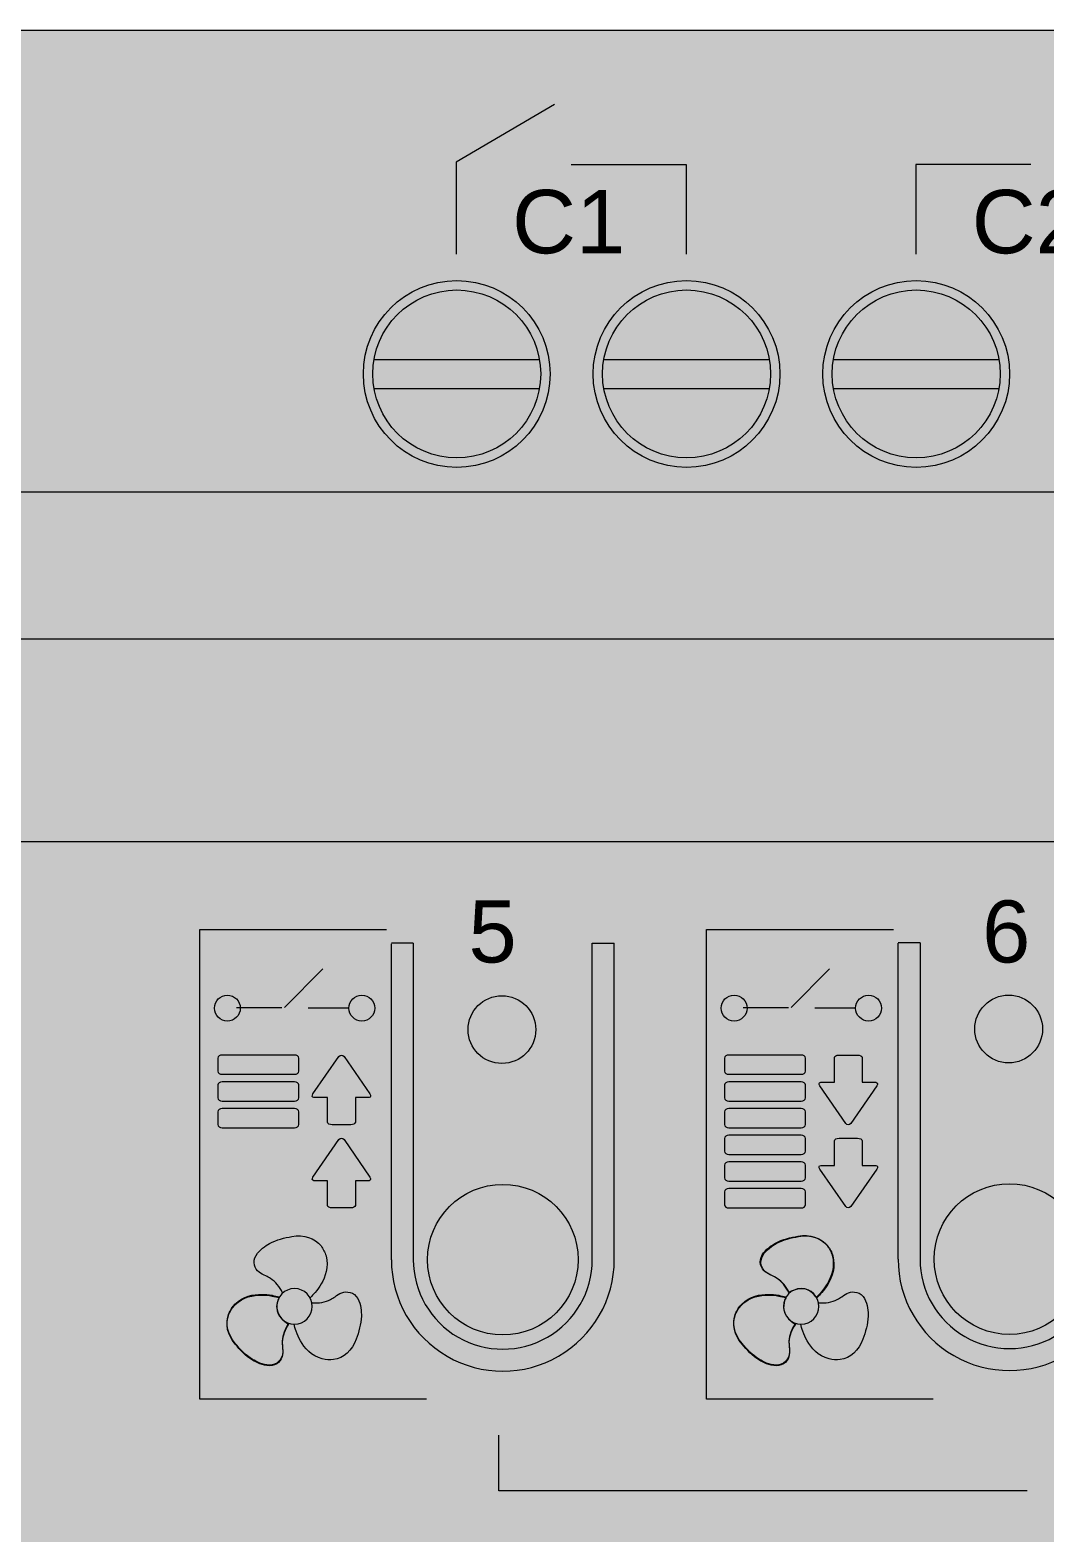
# Model space of a CAD drawing. Header units: millimetres. Extents: x 0 to 212, y 0 to 90.
# Drawn here: x 65.95 to 93.99, y 48.48 to 90 of the extents above; entities that cross this region are included whole.
import ezdxf

# ---------------------------------------------------------------- set-up
doc = ezdxf.new("R2010")
doc.units = ezdxf.units.MM
doc.styles.add('ZENNIO_PRINT', font='arial.ttf')

# ---------------------------------------------------------------- blocks, each defined once
blk = doc.blocks.new('ZENNIO_MAXINBOX_24_COLOURS')
at = {"true_color": 0xd7d9de}
blk.add_hatch(color=254, dxfattribs=at).paths.add_polyline_path([(0, -45), (211.6, -45), (211.6, 45), (0, 45)])
at = {"true_color": 0xcbcdd3}
blk.add_hatch(color=254, dxfattribs=at).paths.add_polyline_path([(9.504, 32.245), (202.283, 32.245), (202.283, 45), (9.504, 45)])
at = {"true_color": 0x5d6365}
h = blk.add_hatch(color=251, dxfattribs=at)
edge = h.paths.add_edge_path()
edge.add_arc((77.742, 35.498), 2.58, 0, 360)
at = {"true_color": 0xb1b8b9}
h = blk.add_hatch(color=253, dxfattribs=at)
edge = h.paths.add_edge_path()
edge.add_arc((77.742, 35.498), 2.32, 0, 360)
at = {"true_color": 0x5d6365}
h = blk.add_hatch(color=251, dxfattribs=at)
edge = h.paths.add_edge_path()
edge.add_arc((84.091, 35.498), 2.58, 0, 360)
at = {"true_color": 0xb1b8b9}
h = blk.add_hatch(color=253, dxfattribs=at)
edge = h.paths.add_edge_path()
edge.add_arc((84.091, 35.498), 2.32, 0, 360)
at = {"true_color": 0x5d6365}
h = blk.add_hatch(color=251, dxfattribs=at)
edge = h.paths.add_edge_path()
edge.add_arc((90.436, 35.498), 2.58, 0, 360)
at = {"true_color": 0xb1b8b9}
h = blk.add_hatch(color=253, dxfattribs=at)
edge = h.paths.add_edge_path()
edge.add_arc((90.436, 35.498), 2.32, 0, 360)
at = {"true_color": 0x494f50}
for points in [[(75.458, 35.095), (80.026, 35.095), (80.026, 35.901), (75.458, 35.901)], [(81.807, 35.095), (86.375, 35.095), (86.375, 35.901), (81.807, 35.901)], [(88.152, 35.095), (92.72, 35.095), (92.72, 35.901), (88.152, 35.901)]]:
    blk.add_hatch(color=251, dxfattribs=at).paths.add_polyline_path(points)
at = {"true_color": 0xb9bcc3}
blk.add_hatch(color=9, dxfattribs=at).paths.add_polyline_path([(9.504, 28.172), (202.283, 28.172), (202.283, 32.245), (9.504, 32.245)])
at = {"true_color": 0xdcdee2}
blk.add_hatch(color=254, dxfattribs=at).paths.add_polyline_path([(0, 22.571), (211.6, 22.571), (211.6, 28.172), (0, 28.172)])
at = {"true_color": 0xe7e8ec}
blk.add_hatch(color=254, dxfattribs=at).paths.add_polyline_path([(0, -22.429), (211.6, -22.429), (211.6, 22.571), (0, 22.571)])
at = {"true_color": 0x223422}
h = blk.add_hatch(color=250, dxfattribs=at)
edge = h.paths.add_edge_path()
edge.add_arc((78.99, 17.383), 0.936, 0, 360)
h = blk.add_hatch(color=250, dxfattribs=at)
edge = h.paths.add_edge_path()
edge.add_arc((92.99, 17.399), 0.936, 0, 360)
at = {"true_color": 0x326927}
h = blk.add_hatch(color=89, dxfattribs=at)
edge = h.paths.add_edge_path()
edge.add_arc((79.17, 17.383), 0.515, 0, 360)
h = blk.add_hatch(color=89, dxfattribs=at)
edge = h.paths.add_edge_path()
edge.add_arc((93.17, 17.399), 0.515, 0, 360)
at = {"true_color": 0xcccfd6}
h = blk.add_hatch(color=254, dxfattribs=at)
edge = h.paths.add_edge_path()
edge.add_arc((79.015, 11.026), 2.081, 0, 360)
at = {"true_color": 0xfafbfd}
h = blk.add_hatch(color=7, dxfattribs=at)
edge = h.paths.add_edge_path()
edge.add_arc((79.015, 11.026), 1.861, 0, 360)
at = {"true_color": 0xcccfd6}
h = blk.add_hatch(color=254, dxfattribs=at)
edge = h.paths.add_edge_path()
edge.add_arc((93.015, 11.042), 2.081, 0, 360)
at = {"true_color": 0xfafbfd}
h = blk.add_hatch(color=7, dxfattribs=at)
edge = h.paths.add_edge_path()
edge.add_arc((93.015, 11.042), 1.861, 0, 360)
at = {"true_color": 0xffffff}
h = blk.add_hatch(color=7, dxfattribs=at)
edge = h.paths.add_edge_path()
edge.add_arc((78.655, 11.376), 1.16, 0, 360)
h = blk.add_hatch(color=7, dxfattribs=at)
edge = h.paths.add_edge_path()
edge.add_arc((92.655, 11.392), 1.16, 0, 360)
blk = doc.blocks.new('ZIO-MB24_ENVOLVENTE')
at = {"color": 250, "lineweight": 18, "true_color": 0x3a3d42}
for p, q in [((0, 45), (211.6, 45)), ((9.504, 32.245), (202.283, 32.245)), ((202.283, 28.172), (9.504, 28.172)), ((211.6, 22.571), (0, 22.571)), ((76.543, 19.768), (75.936, 19.768)), ((75.936, 11.026), (75.936, 19.751)), ((76.543, 19.768), (76.543, 11.026)), ((81.487, 11.026), (81.487, 19.768)), ((81.487, 19.768), (82.094, 19.768)), ((82.094, 11.026), (82.094, 19.768)), ((90.543, 19.784), (89.936, 19.784)), ((89.936, 11.042), (89.936, 19.767)), ((90.543, 19.784), (90.543, 11.042))]:
    blk.add_line(p, q, dxfattribs=at)
for points in [[(75.457, 35.901), (80.027, 35.901)], [(81.806, 35.901), (86.376, 35.901)], [(88.151, 35.901), (92.721, 35.901)], [(75.457, 35.095), (80.027, 35.095)], [(81.806, 35.095), (86.376, 35.095)], [(88.151, 35.095), (92.721, 35.095)]]:
    blk.add_lwpolyline(points, dxfattribs=at)
for centre, radius in [((77.742, 35.498), 2.58), ((77.742, 35.498), 2.32), ((84.091, 35.498), 2.58), ((84.091, 35.498), 2.32), ((90.436, 35.498), 2.58), ((90.436, 35.498), 2.32), ((78.99, 17.383), 0.936), ((92.99, 17.399), 0.936), ((79.015, 11.026), 2.081), ((93.015, 11.042), 2.081)]:
    blk.add_circle(centre, radius, dxfattribs=at)
for centre, radius, start in [((79.015, 11.026), 3.079, 180.0011), ((79.015, 11.026), 2.472, 179.9966), ((93.015, 11.042), 3.079, 180.0011), ((93.015, 11.042), 2.472, 179.9966)]:
    blk.add_arc(centre, radius, start, 0.0011, dxfattribs=at)
blk = doc.blocks.new('ZIO-MB24_SERIGRAFIA')
at = {"lineweight": 15, "true_color": 0x161719}
h = blk.add_hatch(color=250, dxfattribs=at)
h.dxf.hatch_style = 2
h.paths.add_polyline_path([(84.077, 41.637), (83.166, 43.215), (82.254, 41.637)])
h = blk.add_hatch(color=250, dxfattribs=at)
h.dxf.hatch_style = 2
h.paths.add_polyline_path([(92.246, 43.215), (91.335, 41.637), (90.424, 43.215)])
h = blk.add_hatch(color=250, dxfattribs=at)
h.dxf.hatch_style = 1
h.paths.add_polyline_path([(71.762, 17.976, 1), (71.049, 17.976, 1)])
h = blk.add_hatch(color=250, dxfattribs=at)
h.dxf.hatch_style = 1
h.paths.add_polyline_path([(75.476, 17.976, 1), (74.763, 17.976, 1)])
h = blk.add_hatch(color=250, dxfattribs=at)
h.dxf.hatch_style = 1
h.paths.add_polyline_path([(85.762, 17.976, 1), (85.049, 17.976, 1)])
h = blk.add_hatch(color=250, dxfattribs=at)
h.dxf.hatch_style = 1
h.paths.add_polyline_path([(89.476, 17.976, 1), (88.763, 17.976, 1)])
h = blk.add_hatch(color=250, dxfattribs=at)
h.dxf.hatch_style = 2
edge = h.paths.add_edge_path()
edge.add_spline(control_points=[(71.262, 16.68), (71.194, 16.68), (71.138, 16.64), (71.138, 16.592), (71.138, 16.592), (71.138, 16.592), (71.138, 16.592), (71.138, 16.592), (71.138, 16.236), (71.138, 16.236), (71.138, 16.187), (71.194, 16.147), (71.262, 16.147), (71.262, 16.147), (71.262, 16.147), (71.262, 16.147), (71.262, 16.147), (73.256, 16.147), (73.256, 16.147), (73.325, 16.147), (73.381, 16.187), (73.381, 16.236), (73.381, 16.236), (73.381, 16.236), (73.381, 16.236), (73.381, 16.236), (73.381, 16.592), (73.381, 16.592), (73.381, 16.64), (73.325, 16.68), (73.256, 16.68), (73.256, 16.68), (73.256, 16.68), (73.256, 16.68), (73.256, 16.68), (71.262, 16.68), (71.262, 16.68)], knot_values=[0, 0, 0, 0, 1, 1, 1, 2, 2, 2, 3, 3, 3, 4, 4, 4, 5, 5, 5, 6, 6, 6, 7, 7, 7, 8, 8, 8, 9, 9, 9, 10, 10, 10, 11, 11, 11, 12, 12, 12, 12], degree=3, periodic=0)
h = blk.add_hatch(color=250, dxfattribs=at)
h.dxf.hatch_style = 2
edge = h.paths.add_edge_path()
edge.add_spline(control_points=[(75.345, 15.604), (75.345, 15.604), (74.628, 16.638), (74.628, 16.638), (74.589, 16.693), (74.526, 16.693), (74.488, 16.638), (74.488, 16.638), (73.771, 15.604), (73.771, 15.604), (73.735, 15.553), (73.747, 15.51), (73.796, 15.504), (73.796, 15.504), (74.175, 15.504), (74.175, 15.504), (74.175, 15.504), (74.175, 14.821), (74.175, 14.821), (74.175, 14.783), (74.232, 14.751), (74.302, 14.751), (74.302, 14.751), (74.813, 14.751), (74.813, 14.751), (74.883, 14.751), (74.941, 14.783), (74.941, 14.821), (74.941, 14.821), (74.941, 15.504), (74.941, 15.504), (74.941, 15.504), (75.32, 15.504), (75.32, 15.504), (75.368, 15.51), (75.381, 15.553), (75.345, 15.604)], knot_values=[0, 0, 0, 0, 1, 1, 1, 2, 2, 2, 3, 3, 3, 4, 4, 4, 5, 5, 5, 6, 6, 6, 7, 7, 7, 8, 8, 8, 9, 9, 9, 10, 10, 10, 11, 11, 11, 12, 12, 12, 12], degree=3, periodic=0)
h = blk.add_hatch(color=250, dxfattribs=at)
h.dxf.hatch_style = 2
edge = h.paths.add_edge_path()
edge.add_spline(control_points=[(85.262, 16.68), (85.194, 16.68), (85.138, 16.64), (85.138, 16.592), (85.138, 16.592), (85.138, 16.592), (85.138, 16.592), (85.138, 16.592), (85.138, 16.236), (85.138, 16.236), (85.138, 16.187), (85.194, 16.147), (85.262, 16.147), (85.262, 16.147), (85.262, 16.147), (85.262, 16.147), (85.262, 16.147), (87.256, 16.147), (87.256, 16.147), (87.325, 16.147), (87.381, 16.187), (87.381, 16.236), (87.381, 16.236), (87.381, 16.236), (87.381, 16.236), (87.381, 16.236), (87.381, 16.592), (87.381, 16.592), (87.381, 16.64), (87.325, 16.68), (87.256, 16.68), (87.256, 16.68), (87.256, 16.68), (87.256, 16.68), (87.256, 16.68), (85.262, 16.68), (85.262, 16.68)], knot_values=[0, 0, 0, 0, 1, 1, 1, 2, 2, 2, 3, 3, 3, 4, 4, 4, 5, 5, 5, 6, 6, 6, 7, 7, 7, 8, 8, 8, 9, 9, 9, 10, 10, 10, 11, 11, 11, 12, 12, 12, 12], degree=3, periodic=0)
h = blk.add_hatch(color=250, dxfattribs=at)
h.dxf.hatch_style = 2
edge = h.paths.add_edge_path()
edge.add_spline(control_points=[(87.773, 15.827), (87.773, 15.827), (88.49, 14.793), (88.49, 14.793), (88.528, 14.737), (88.591, 14.737), (88.63, 14.793), (88.63, 14.793), (89.347, 15.827), (89.347, 15.827), (89.382, 15.878), (89.37, 15.92), (89.322, 15.926), (89.322, 15.926), (88.943, 15.926), (88.943, 15.926), (88.943, 15.926), (88.943, 16.609), (88.943, 16.609), (88.943, 16.648), (88.885, 16.68), (88.815, 16.68), (88.815, 16.68), (88.304, 16.68), (88.304, 16.68), (88.234, 16.68), (88.177, 16.648), (88.177, 16.609), (88.177, 16.609), (88.177, 15.926), (88.177, 15.926), (88.177, 15.926), (87.797, 15.926), (87.797, 15.926), (87.749, 15.92), (87.737, 15.878), (87.773, 15.827)], knot_values=[0, 0, 0, 0, 1, 1, 1, 2, 2, 2, 3, 3, 3, 4, 4, 4, 5, 5, 5, 6, 6, 6, 7, 7, 7, 8, 8, 8, 9, 9, 9, 10, 10, 10, 11, 11, 11, 12, 12, 12, 12], degree=3, periodic=0)
h = blk.add_hatch(color=250, dxfattribs=at)
h.dxf.hatch_style = 2
edge = h.paths.add_edge_path()
edge.add_spline(control_points=[(71.262, 15.942), (71.194, 15.942), (71.138, 15.902), (71.138, 15.853), (71.138, 15.853), (71.138, 15.853), (71.138, 15.853), (71.138, 15.853), (71.138, 15.498), (71.138, 15.498), (71.138, 15.449), (71.194, 15.409), (71.262, 15.409), (71.262, 15.409), (71.262, 15.409), (71.262, 15.409), (71.262, 15.409), (73.256, 15.409), (73.256, 15.409), (73.325, 15.409), (73.381, 15.449), (73.381, 15.498), (73.381, 15.498), (73.381, 15.498), (73.381, 15.498), (73.381, 15.498), (73.381, 15.853), (73.381, 15.853), (73.381, 15.902), (73.325, 15.942), (73.256, 15.942), (73.256, 15.942), (73.256, 15.942), (73.256, 15.942), (73.256, 15.942), (71.262, 15.942), (71.262, 15.942)], knot_values=[0, 0, 0, 0, 1, 1, 1, 2, 2, 2, 3, 3, 3, 4, 4, 4, 5, 5, 5, 6, 6, 6, 7, 7, 7, 8, 8, 8, 9, 9, 9, 10, 10, 10, 11, 11, 11, 12, 12, 12, 12], degree=3, periodic=0)
h = blk.add_hatch(color=250, dxfattribs=at)
h.dxf.hatch_style = 2
edge = h.paths.add_edge_path()
edge.add_spline(control_points=[(85.262, 15.942), (85.194, 15.942), (85.138, 15.902), (85.138, 15.853), (85.138, 15.853), (85.138, 15.853), (85.138, 15.853), (85.138, 15.853), (85.138, 15.498), (85.138, 15.498), (85.138, 15.449), (85.194, 15.409), (85.262, 15.409), (85.262, 15.409), (85.262, 15.409), (85.262, 15.409), (85.262, 15.409), (87.256, 15.409), (87.256, 15.409), (87.325, 15.409), (87.381, 15.449), (87.381, 15.498), (87.381, 15.498), (87.381, 15.498), (87.381, 15.498), (87.381, 15.498), (87.381, 15.853), (87.381, 15.853), (87.381, 15.902), (87.325, 15.942), (87.256, 15.942), (87.256, 15.942), (87.256, 15.942), (87.256, 15.942), (87.256, 15.942), (85.262, 15.942), (85.262, 15.942)], knot_values=[0, 0, 0, 0, 1, 1, 1, 2, 2, 2, 3, 3, 3, 4, 4, 4, 5, 5, 5, 6, 6, 6, 7, 7, 7, 8, 8, 8, 9, 9, 9, 10, 10, 10, 11, 11, 11, 12, 12, 12, 12], degree=3, periodic=0)
h = blk.add_hatch(color=250, dxfattribs=at)
h.dxf.hatch_style = 2
edge = h.paths.add_edge_path()
edge.add_spline(control_points=[(71.262, 15.203), (71.194, 15.203), (71.138, 15.163), (71.138, 15.115), (71.138, 15.115), (71.138, 15.115), (71.138, 15.115), (71.138, 15.115), (71.138, 14.759), (71.138, 14.759), (71.138, 14.71), (71.194, 14.67), (71.262, 14.67), (71.262, 14.67), (71.262, 14.67), (71.262, 14.67), (71.262, 14.67), (73.256, 14.67), (73.256, 14.67), (73.325, 14.67), (73.381, 14.71), (73.381, 14.759), (73.381, 14.759), (73.381, 14.759), (73.381, 14.759), (73.381, 14.759), (73.381, 15.115), (73.381, 15.115), (73.381, 15.163), (73.325, 15.203), (73.256, 15.203), (73.256, 15.203), (73.256, 15.203), (73.256, 15.203), (73.256, 15.203), (71.262, 15.203), (71.262, 15.203)], knot_values=[0, 0, 0, 0, 1, 1, 1, 2, 2, 2, 3, 3, 3, 4, 4, 4, 5, 5, 5, 6, 6, 6, 7, 7, 7, 8, 8, 8, 9, 9, 9, 10, 10, 10, 11, 11, 11, 12, 12, 12, 12], degree=3, periodic=0)
h = blk.add_hatch(color=250, dxfattribs=at)
h.dxf.hatch_style = 2
edge = h.paths.add_edge_path()
edge.add_spline(control_points=[(85.262, 15.203), (85.194, 15.203), (85.138, 15.163), (85.138, 15.115), (85.138, 15.115), (85.138, 15.115), (85.138, 15.115), (85.138, 15.115), (85.138, 14.759), (85.138, 14.759), (85.138, 14.71), (85.194, 14.67), (85.262, 14.67), (85.262, 14.67), (85.262, 14.67), (85.262, 14.67), (85.262, 14.67), (87.256, 14.67), (87.256, 14.67), (87.325, 14.67), (87.381, 14.71), (87.381, 14.759), (87.381, 14.759), (87.381, 14.759), (87.381, 14.759), (87.381, 14.759), (87.381, 15.115), (87.381, 15.115), (87.381, 15.163), (87.325, 15.203), (87.256, 15.203), (87.256, 15.203), (87.256, 15.203), (87.256, 15.203), (87.256, 15.203), (85.262, 15.203), (85.262, 15.203)], knot_values=[0, 0, 0, 0, 1, 1, 1, 2, 2, 2, 3, 3, 3, 4, 4, 4, 5, 5, 5, 6, 6, 6, 7, 7, 7, 8, 8, 8, 9, 9, 9, 10, 10, 10, 11, 11, 11, 12, 12, 12, 12], degree=3, periodic=0)
h = blk.add_hatch(color=250, dxfattribs=at)
h.dxf.hatch_style = 2
edge = h.paths.add_edge_path()
edge.add_spline(control_points=[(75.345, 13.308), (75.345, 13.308), (74.628, 14.342), (74.628, 14.342), (74.589, 14.398), (74.526, 14.398), (74.488, 14.342), (74.488, 14.342), (73.771, 13.308), (73.771, 13.308), (73.735, 13.257), (73.747, 13.214), (73.796, 13.208), (73.796, 13.208), (74.175, 13.208), (74.175, 13.208), (74.175, 13.208), (74.175, 12.525), (74.175, 12.525), (74.175, 12.486), (74.232, 12.455), (74.302, 12.455), (74.302, 12.455), (74.813, 12.455), (74.813, 12.455), (74.883, 12.455), (74.941, 12.486), (74.941, 12.525), (74.941, 12.525), (74.941, 13.208), (74.941, 13.208), (74.941, 13.208), (75.32, 13.208), (75.32, 13.208), (75.368, 13.214), (75.381, 13.257), (75.345, 13.308)], knot_values=[0, 0, 0, 0, 1, 1, 1, 2, 2, 2, 3, 3, 3, 4, 4, 4, 5, 5, 5, 6, 6, 6, 7, 7, 7, 8, 8, 8, 9, 9, 9, 10, 10, 10, 11, 11, 11, 12, 12, 12, 12], degree=3, periodic=0)
h = blk.add_hatch(color=250, dxfattribs=at)
h.dxf.hatch_style = 2
edge = h.paths.add_edge_path()
edge.add_spline(control_points=[(85.262, 14.465), (85.194, 14.465), (85.138, 14.425), (85.138, 14.376), (85.138, 14.376), (85.138, 14.376), (85.138, 14.376), (85.138, 14.376), (85.138, 14.021), (85.138, 14.021), (85.138, 13.972), (85.194, 13.932), (85.262, 13.932), (85.262, 13.932), (85.262, 13.932), (85.262, 13.932), (85.262, 13.932), (87.256, 13.932), (87.256, 13.932), (87.325, 13.932), (87.381, 13.972), (87.381, 14.021), (87.381, 14.021), (87.381, 14.021), (87.381, 14.021), (87.381, 14.021), (87.381, 14.376), (87.381, 14.376), (87.381, 14.425), (87.325, 14.465), (87.256, 14.465), (87.256, 14.465), (87.256, 14.465), (87.256, 14.465), (87.256, 14.465), (85.262, 14.465), (85.262, 14.465)], knot_values=[0, 0, 0, 0, 1, 1, 1, 2, 2, 2, 3, 3, 3, 4, 4, 4, 5, 5, 5, 6, 6, 6, 7, 7, 7, 8, 8, 8, 9, 9, 9, 10, 10, 10, 11, 11, 11, 12, 12, 12, 12], degree=3, periodic=0)
h = blk.add_hatch(color=250, dxfattribs=at)
h.dxf.hatch_style = 2
edge = h.paths.add_edge_path()
edge.add_spline(control_points=[(87.773, 13.531), (87.773, 13.531), (88.49, 12.496), (88.49, 12.496), (88.528, 12.441), (88.591, 12.441), (88.63, 12.496), (88.63, 12.496), (89.347, 13.531), (89.347, 13.531), (89.382, 13.582), (89.37, 13.624), (89.322, 13.631), (89.322, 13.631), (88.943, 13.631), (88.943, 13.631), (88.943, 13.631), (88.943, 14.313), (88.943, 14.313), (88.943, 14.352), (88.885, 14.384), (88.815, 14.384), (88.815, 14.384), (88.304, 14.384), (88.304, 14.384), (88.234, 14.384), (88.177, 14.352), (88.177, 14.313), (88.177, 14.313), (88.177, 13.631), (88.177, 13.631), (88.177, 13.631), (87.797, 13.631), (87.797, 13.631), (87.749, 13.624), (87.737, 13.582), (87.773, 13.531)], knot_values=[0, 0, 0, 0, 1, 1, 1, 2, 2, 2, 3, 3, 3, 4, 4, 4, 5, 5, 5, 6, 6, 6, 7, 7, 7, 8, 8, 8, 9, 9, 9, 10, 10, 10, 11, 11, 11, 12, 12, 12, 12], degree=3, periodic=0)
h = blk.add_hatch(color=250, dxfattribs=at)
h.dxf.hatch_style = 2
edge = h.paths.add_edge_path()
edge.add_spline(control_points=[(85.262, 13.727), (85.194, 13.727), (85.138, 13.686), (85.138, 13.638), (85.138, 13.638), (85.138, 13.638), (85.138, 13.638), (85.138, 13.638), (85.138, 13.283), (85.138, 13.283), (85.138, 13.234), (85.194, 13.193), (85.262, 13.193), (85.262, 13.193), (85.262, 13.193), (85.262, 13.193), (85.262, 13.193), (87.256, 13.193), (87.256, 13.193), (87.325, 13.193), (87.381, 13.234), (87.381, 13.283), (87.381, 13.283), (87.381, 13.283), (87.381, 13.283), (87.381, 13.283), (87.381, 13.638), (87.381, 13.638), (87.381, 13.686), (87.325, 13.727), (87.256, 13.727), (87.256, 13.727), (87.256, 13.727), (87.256, 13.727), (87.256, 13.727), (85.262, 13.727), (85.262, 13.727)], knot_values=[0, 0, 0, 0, 1, 1, 1, 2, 2, 2, 3, 3, 3, 4, 4, 4, 5, 5, 5, 6, 6, 6, 7, 7, 7, 8, 8, 8, 9, 9, 9, 10, 10, 10, 11, 11, 11, 12, 12, 12, 12], degree=3, periodic=0)
h = blk.add_hatch(color=250, dxfattribs=at)
h.dxf.hatch_style = 2
edge = h.paths.add_edge_path()
edge.add_spline(control_points=[(85.262, 12.988), (85.194, 12.988), (85.138, 12.948), (85.138, 12.9), (85.138, 12.9), (85.138, 12.9), (85.138, 12.9), (85.138, 12.9), (85.138, 12.544), (85.138, 12.544), (85.138, 12.495), (85.194, 12.455), (85.262, 12.455), (85.262, 12.455), (85.262, 12.455), (85.262, 12.455), (85.262, 12.455), (87.256, 12.455), (87.256, 12.455), (87.325, 12.455), (87.381, 12.495), (87.381, 12.544), (87.381, 12.544), (87.381, 12.544), (87.381, 12.544), (87.381, 12.544), (87.381, 12.9), (87.381, 12.9), (87.381, 12.948), (87.325, 12.988), (87.256, 12.988), (87.256, 12.988), (87.256, 12.988), (87.256, 12.988), (87.256, 12.988), (85.262, 12.988), (85.262, 12.988)], knot_values=[0, 0, 0, 0, 1, 1, 1, 2, 2, 2, 3, 3, 3, 4, 4, 4, 5, 5, 5, 6, 6, 6, 7, 7, 7, 8, 8, 8, 9, 9, 9, 10, 10, 10, 11, 11, 11, 12, 12, 12, 12], degree=3, periodic=0)
h = blk.add_hatch(color=250, dxfattribs=at)
h.dxf.hatch_style = 2
edge = h.paths.add_edge_path()
edge.add_spline(control_points=[(86.913, 10.121), (86.832, 10.286), (86.713, 10.428), (86.58, 10.516), (86.542, 10.542), (86.497, 10.563), (86.448, 10.585), (86.323, 10.645), (86.182, 10.711), (86.137, 10.888), (86.114, 10.976), (86.13, 11.066), (86.181, 11.156), (86.271, 11.311), (86.45, 11.426), (86.547, 11.481), (86.742, 11.588), (86.97, 11.641), (87.169, 11.675), (87.501, 11.735), (87.796, 11.64), (87.975, 11.414), (88.035, 11.337), (88.086, 11.237), (88.115, 11.139), (88.199, 10.838), (88.089, 10.553), (87.981, 10.366), (87.934, 10.284), (87.877, 10.205), (87.814, 10.13), (87.766, 10.075), (87.72, 10.026), (87.675, 9.984), (87.675, 9.984), (87.531, 10.21), (87.306, 10.224), (87.103, 10.237), (86.913, 10.121), (86.913, 10.121)], knot_values=[0, 0, 0, 0, 1, 1, 1, 2, 2, 2, 3, 3, 3, 4, 4, 4, 5, 5, 5, 6, 6, 6, 7, 7, 7, 8, 8, 8, 9, 9, 9, 10, 10, 10, 11, 11, 11, 12, 12, 12, 13, 13, 13, 13], degree=3, periodic=0)
h = blk.add_hatch(color=250, dxfattribs=at)
h.dxf.hatch_style = 2
edge = h.paths.add_edge_path()
edge.add_spline(control_points=[(73.098, 9.245), (72.995, 9.093), (72.931, 8.918), (72.921, 8.76), (72.919, 8.713), (72.923, 8.664), (72.928, 8.611), (72.939, 8.473), (72.952, 8.318), (72.821, 8.189), (72.756, 8.126), (72.67, 8.094), (72.567, 8.094), (72.388, 8.094), (72.198, 8.191), (72.103, 8.249), (71.912, 8.364), (71.753, 8.535), (71.624, 8.691), (71.406, 8.948), (71.34, 9.25), (71.447, 9.519), (71.483, 9.609), (71.544, 9.703), (71.615, 9.777), (71.834, 10.001), (72.135, 10.048), (72.351, 10.048), (72.446, 10.048), (72.543, 10.039), (72.639, 10.021), (72.71, 10.007), (72.776, 9.991), (72.835, 9.974), (72.835, 9.974), (72.711, 9.736), (72.812, 9.534), (72.902, 9.352), (73.098, 9.245), (73.098, 9.245)], knot_values=[0, 0, 0, 0, 1, 1, 1, 2, 2, 2, 3, 3, 3, 4, 4, 4, 5, 5, 5, 6, 6, 6, 7, 7, 7, 8, 8, 8, 9, 9, 9, 10, 10, 10, 11, 11, 11, 12, 12, 12, 13, 13, 13, 13], degree=3, periodic=0)
h = blk.add_hatch(color=250, dxfattribs=at)
h.dxf.hatch_style = 2
edge = h.paths.add_edge_path()
edge.add_spline(control_points=[(87.098, 9.245), (86.995, 9.093), (86.931, 8.918), (86.921, 8.76), (86.919, 8.713), (86.923, 8.664), (86.928, 8.611), (86.939, 8.473), (86.952, 8.318), (86.821, 8.189), (86.756, 8.126), (86.67, 8.094), (86.567, 8.094), (86.388, 8.094), (86.198, 8.191), (86.103, 8.249), (85.912, 8.364), (85.753, 8.535), (85.624, 8.691), (85.406, 8.948), (85.34, 9.25), (85.447, 9.519), (85.483, 9.609), (85.544, 9.703), (85.615, 9.777), (85.834, 10.001), (86.135, 10.048), (86.351, 10.048), (86.446, 10.048), (86.543, 10.039), (86.639, 10.021), (86.71, 10.007), (86.776, 9.991), (86.835, 9.974), (86.835, 9.974), (86.711, 9.736), (86.812, 9.534), (86.902, 9.352), (87.098, 9.245), (87.098, 9.245)], knot_values=[0, 0, 0, 0, 1, 1, 1, 2, 2, 2, 3, 3, 3, 4, 4, 4, 5, 5, 5, 6, 6, 6, 7, 7, 7, 8, 8, 8, 9, 9, 9, 10, 10, 10, 11, 11, 11, 12, 12, 12, 13, 13, 13, 13], degree=3, periodic=0)
at = {"color": 250, "lineweight": 15, "true_color": 0x161719}
for p, q in [((80.441, 42.944), (77.726, 41.346)), ((77.726, 41.346), (77.726, 38.808)), ((80.901, 41.283), (84.077, 41.283)), ((84.077, 41.283), (84.077, 38.808)), ((93.599, 41.283), (90.424, 41.283)), ((90.424, 41.283), (90.424, 38.808)), ((70.643, 7.172), (70.643, 20.149)), ((70.643, 20.149), (75.805, 20.149)), ((84.643, 7.172), (84.643, 20.149)), ((84.643, 20.149), (89.805, 20.149)), ((74.045, 19.059), (72.985, 17.998)), ((88.045, 19.059), (86.985, 17.998)), ((72.906, 17.985), (71.656, 17.985)), ((74.763, 17.976), (73.639, 17.976)), ((86.906, 17.985), (85.656, 17.985)), ((88.763, 17.976), (87.639, 17.976)), ((72.931, 10.11), (72.931, 10.11)), ((86.931, 10.11), (86.931, 10.11)), ((73.745, 9.833), (73.745, 9.833)), ((76.905, 7.172), (70.643, 7.172)), ((90.905, 7.172), (84.643, 7.172)), ((78.908, 4.635), (78.908, 6.177)), ((93.498, 4.635), (78.908, 4.635))]:
    blk.add_line(p, q, dxfattribs=at)
for centre in [(71.406, 17.976), (75.12, 17.976), (85.406, 17.976), (89.12, 17.976)]:
    blk.add_circle(centre, 0.357, dxfattribs=at)
for points in [[(71.262, 16.68), (71.194, 16.68), (71.138, 16.64), (71.138, 16.592)], [(73.256, 16.68), (73.256, 16.68), (71.262, 16.68), (71.262, 16.68)], [(73.381, 16.592), (73.381, 16.64), (73.325, 16.68), (73.256, 16.68)], [(85.262, 16.68), (85.194, 16.68), (85.138, 16.64), (85.138, 16.592)], [(87.256, 16.68), (87.256, 16.68), (85.262, 16.68), (85.262, 16.68)], [(87.381, 16.592), (87.381, 16.64), (87.325, 16.68), (87.256, 16.68)], [(71.138, 16.592), (71.138, 16.592), (71.138, 16.236), (71.138, 16.236)], [(71.138, 16.236), (71.138, 16.187), (71.194, 16.147), (71.262, 16.147)], [(73.256, 16.147), (73.325, 16.147), (73.381, 16.187), (73.381, 16.236)], [(73.381, 16.236), (73.381, 16.236), (73.381, 16.592), (73.381, 16.592)], [(85.138, 16.592), (85.138, 16.592), (85.138, 16.236), (85.138, 16.236)], [(85.138, 16.236), (85.138, 16.187), (85.194, 16.147), (85.262, 16.147)], [(87.256, 16.147), (87.325, 16.147), (87.381, 16.187), (87.381, 16.236)], [(87.381, 16.236), (87.381, 16.236), (87.381, 16.592), (87.381, 16.592)], [(71.262, 15.942), (71.194, 15.942), (71.138, 15.902), (71.138, 15.853)], [(71.138, 15.853), (71.138, 15.853), (71.138, 15.498), (71.138, 15.498)], [(71.262, 16.147), (71.262, 16.147), (73.256, 16.147), (73.256, 16.147)], [(73.256, 15.942), (73.256, 15.942), (71.262, 15.942), (71.262, 15.942)], [(73.381, 15.853), (73.381, 15.902), (73.325, 15.942), (73.256, 15.942)], [(73.381, 15.498), (73.381, 15.498), (73.381, 15.853), (73.381, 15.853)], [(85.262, 15.942), (85.194, 15.942), (85.138, 15.902), (85.138, 15.853)], [(85.138, 15.853), (85.138, 15.853), (85.138, 15.498), (85.138, 15.498)], [(85.262, 16.147), (85.262, 16.147), (87.256, 16.147), (87.256, 16.147)], [(87.256, 15.942), (87.256, 15.942), (85.262, 15.942), (85.262, 15.942)], [(87.381, 15.853), (87.381, 15.902), (87.325, 15.942), (87.256, 15.942)], [(87.381, 15.498), (87.381, 15.498), (87.381, 15.853), (87.381, 15.853)], [(71.138, 15.498), (71.138, 15.449), (71.194, 15.409), (71.262, 15.409)], [(71.262, 15.409), (71.262, 15.409), (73.256, 15.409), (73.256, 15.409)], [(73.256, 15.409), (73.325, 15.409), (73.381, 15.449), (73.381, 15.498)], [(85.138, 15.498), (85.138, 15.449), (85.194, 15.409), (85.262, 15.409)], [(85.262, 15.409), (85.262, 15.409), (87.256, 15.409), (87.256, 15.409)], [(87.256, 15.409), (87.325, 15.409), (87.381, 15.449), (87.381, 15.498)], [(71.262, 15.203), (71.194, 15.203), (71.138, 15.163), (71.138, 15.115)], [(71.138, 15.115), (71.138, 15.115), (71.138, 14.759), (71.138, 14.759)], [(73.256, 15.203), (73.256, 15.203), (71.262, 15.203), (71.262, 15.203)], [(73.381, 15.115), (73.381, 15.163), (73.325, 15.203), (73.256, 15.203)], [(73.381, 14.759), (73.381, 14.759), (73.381, 15.115), (73.381, 15.115)], [(85.262, 15.203), (85.194, 15.203), (85.138, 15.163), (85.138, 15.115)], [(85.138, 15.115), (85.138, 15.115), (85.138, 14.759), (85.138, 14.759)], [(87.256, 15.203), (87.256, 15.203), (85.262, 15.203), (85.262, 15.203)], [(87.381, 15.115), (87.381, 15.163), (87.325, 15.203), (87.256, 15.203)], [(87.381, 14.759), (87.381, 14.759), (87.381, 15.115), (87.381, 15.115)], [(71.138, 14.759), (71.138, 14.71), (71.194, 14.67), (71.262, 14.67)], [(71.262, 14.67), (71.262, 14.67), (73.256, 14.67), (73.256, 14.67)], [(73.256, 14.67), (73.325, 14.67), (73.381, 14.71), (73.381, 14.759)], [(85.138, 14.759), (85.138, 14.71), (85.194, 14.67), (85.262, 14.67)], [(85.262, 14.67), (85.262, 14.67), (87.256, 14.67), (87.256, 14.67)], [(87.256, 14.67), (87.325, 14.67), (87.381, 14.71), (87.381, 14.759)], [(85.262, 14.465), (85.194, 14.465), (85.138, 14.425), (85.138, 14.376)], [(85.138, 14.376), (85.138, 14.376), (85.138, 14.021), (85.138, 14.021)], [(87.256, 14.465), (87.256, 14.465), (85.262, 14.465), (85.262, 14.465)], [(87.381, 14.376), (87.381, 14.425), (87.325, 14.465), (87.256, 14.465)], [(87.381, 14.021), (87.381, 14.021), (87.381, 14.376), (87.381, 14.376)], [(85.138, 14.021), (85.138, 13.972), (85.194, 13.932), (85.262, 13.932)], [(85.262, 13.727), (85.194, 13.727), (85.138, 13.686), (85.138, 13.638)], [(85.262, 13.932), (85.262, 13.932), (87.256, 13.932), (87.256, 13.932)], [(87.256, 13.727), (87.256, 13.727), (85.262, 13.727), (85.262, 13.727)], [(87.256, 13.932), (87.325, 13.932), (87.381, 13.972), (87.381, 14.021)], [(87.381, 13.638), (87.381, 13.686), (87.325, 13.727), (87.256, 13.727)], [(85.138, 13.638), (85.138, 13.638), (85.138, 13.283), (85.138, 13.283)], [(87.381, 13.283), (87.381, 13.283), (87.381, 13.638), (87.381, 13.638)], [(85.138, 13.283), (85.138, 13.234), (85.194, 13.193), (85.262, 13.193)], [(85.262, 12.988), (85.194, 12.988), (85.138, 12.948), (85.138, 12.9)], [(85.138, 12.9), (85.138, 12.9), (85.138, 12.544), (85.138, 12.544)], [(85.262, 13.193), (85.262, 13.193), (87.256, 13.193), (87.256, 13.193)], [(87.256, 12.988), (87.256, 12.988), (85.262, 12.988), (85.262, 12.988)], [(87.256, 13.193), (87.325, 13.193), (87.381, 13.234), (87.381, 13.283)], [(87.381, 12.9), (87.381, 12.948), (87.325, 12.988), (87.256, 12.988)], [(87.381, 12.544), (87.381, 12.544), (87.381, 12.9), (87.381, 12.9)], [(85.138, 12.544), (85.138, 12.495), (85.194, 12.455), (85.262, 12.455)], [(87.256, 12.455), (87.325, 12.455), (87.381, 12.495), (87.381, 12.544)], [(85.262, 12.455), (85.262, 12.455), (87.256, 12.455), (87.256, 12.455)], [(86.547, 11.481), (86.742, 11.588), (86.97, 11.641), (87.169, 11.675)], [(87.169, 11.675), (87.501, 11.735), (87.796, 11.64), (87.975, 11.414)], [(86.181, 11.156), (86.271, 11.311), (86.45, 11.426), (86.547, 11.481)], [(87.975, 11.414), (88.035, 11.337), (88.086, 11.237), (88.115, 11.139)], [(86.137, 10.888), (86.114, 10.976), (86.13, 11.066), (86.181, 11.156)], [(86.448, 10.585), (86.323, 10.645), (86.182, 10.711), (86.137, 10.888)], [(88.115, 11.139), (88.199, 10.838), (88.089, 10.553), (87.981, 10.366)], [(86.58, 10.516), (86.542, 10.542), (86.497, 10.563), (86.448, 10.585)], [(86.913, 10.121), (86.832, 10.286), (86.713, 10.428), (86.58, 10.516)], [(72.639, 10.021), (72.71, 10.007), (72.776, 9.991), (72.835, 9.974)], [(72.835, 9.974), (72.835, 9.974), (72.711, 9.736), (72.812, 9.534)], [(86.639, 10.021), (86.71, 10.007), (86.776, 9.991), (86.835, 9.974)], [(86.835, 9.974), (86.835, 9.974), (86.711, 9.736), (86.812, 9.534)], [(87.306, 10.224), (87.103, 10.237), (86.913, 10.121), (86.913, 10.121)], [(87.675, 9.984), (87.675, 9.984), (87.531, 10.21), (87.306, 10.224)], [(87.814, 10.13), (87.766, 10.075), (87.72, 10.026), (87.675, 9.984)], [(87.981, 10.366), (87.934, 10.284), (87.877, 10.205), (87.814, 10.13)], [(71.447, 9.519), (71.483, 9.609), (71.544, 9.703), (71.615, 9.777)], [(85.447, 9.519), (85.483, 9.609), (85.544, 9.703), (85.615, 9.777)], [(71.624, 8.691), (71.406, 8.948), (71.34, 9.25), (71.447, 9.519)], [(72.812, 9.534), (72.902, 9.352), (73.098, 9.245), (73.098, 9.245)], [(73.098, 9.245), (72.995, 9.093), (72.931, 8.918), (72.921, 8.76)], [(85.624, 8.691), (85.406, 8.948), (85.34, 9.25), (85.447, 9.519)], [(86.812, 9.534), (86.902, 9.352), (87.098, 9.245), (87.098, 9.245)], [(87.098, 9.245), (86.995, 9.093), (86.931, 8.918), (86.921, 8.76)], [(72.921, 8.76), (72.919, 8.713), (72.923, 8.664), (72.928, 8.611)], [(86.921, 8.76), (86.919, 8.713), (86.923, 8.664), (86.928, 8.611)], [(72.103, 8.249), (71.912, 8.364), (71.753, 8.535), (71.624, 8.691)], [(72.928, 8.611), (72.939, 8.473), (72.952, 8.318), (72.821, 8.189)], [(86.103, 8.249), (85.912, 8.364), (85.753, 8.535), (85.624, 8.691)], [(86.928, 8.611), (86.939, 8.473), (86.952, 8.318), (86.821, 8.189)]]:
    blk.add_open_spline(points, degree=3, dxfattribs=at)
for points, knots in [([(75.345, 15.604), (75.345, 15.604), (74.628, 16.638), (74.628, 16.638), (74.589, 16.693), (74.526, 16.693), (74.488, 16.638), (74.488, 16.638), (73.771, 15.604), (73.771, 15.604), (73.735, 15.553), (73.747, 15.51), (73.796, 15.504), (73.796, 15.504), (74.175, 15.504), (74.175, 15.504), (74.175, 15.504), (74.175, 14.821), (74.175, 14.821), (74.175, 14.783), (74.232, 14.751), (74.302, 14.751), (74.302, 14.751), (74.813, 14.751), (74.813, 14.751), (74.883, 14.751), (74.941, 14.783), (74.941, 14.821), (74.941, 14.821), (74.941, 15.504), (74.941, 15.504), (74.941, 15.504), (75.32, 15.504), (75.32, 15.504), (75.368, 15.51), (75.381, 15.553), (75.345, 15.604)], [0, 0, 0, 0, 1, 1, 1, 2, 2, 2, 3, 3, 3, 4, 4, 4, 5, 5, 5, 6, 6, 6, 7, 7, 7, 8, 8, 8, 9, 9, 9, 10, 10, 10, 11, 11, 11, 12, 12, 12, 12]), ([(87.773, 15.827), (87.773, 15.827), (88.49, 14.793), (88.49, 14.793), (88.528, 14.737), (88.591, 14.737), (88.63, 14.793), (88.63, 14.793), (89.347, 15.827), (89.347, 15.827), (89.382, 15.878), (89.37, 15.92), (89.322, 15.926), (89.322, 15.926), (88.943, 15.926), (88.943, 15.926), (88.943, 15.926), (88.943, 16.609), (88.943, 16.609), (88.943, 16.648), (88.885, 16.68), (88.815, 16.68), (88.815, 16.68), (88.304, 16.68), (88.304, 16.68), (88.234, 16.68), (88.177, 16.648), (88.177, 16.609), (88.177, 16.609), (88.177, 15.926), (88.177, 15.926), (88.177, 15.926), (87.797, 15.926), (87.797, 15.926), (87.749, 15.92), (87.737, 15.878), (87.773, 15.827)], [0, 0, 0, 0, 1, 1, 1, 2, 2, 2, 3, 3, 3, 4, 4, 4, 5, 5, 5, 6, 6, 6, 7, 7, 7, 8, 8, 8, 9, 9, 9, 10, 10, 10, 11, 11, 11, 12, 12, 12, 12]), ([(75.345, 13.308), (75.345, 13.308), (74.628, 14.342), (74.628, 14.342), (74.589, 14.398), (74.526, 14.398), (74.488, 14.342), (74.488, 14.342), (73.771, 13.308), (73.771, 13.308), (73.735, 13.257), (73.747, 13.214), (73.796, 13.208), (73.796, 13.208), (74.175, 13.208), (74.175, 13.208), (74.175, 13.208), (74.175, 12.525), (74.175, 12.525), (74.175, 12.486), (74.232, 12.455), (74.302, 12.455), (74.302, 12.455), (74.813, 12.455), (74.813, 12.455), (74.883, 12.455), (74.941, 12.486), (74.941, 12.525), (74.941, 12.525), (74.941, 13.208), (74.941, 13.208), (74.941, 13.208), (75.32, 13.208), (75.32, 13.208), (75.368, 13.214), (75.381, 13.257), (75.345, 13.308)], [0, 0, 0, 0, 1, 1, 1, 2, 2, 2, 3, 3, 3, 4, 4, 4, 5, 5, 5, 6, 6, 6, 7, 7, 7, 8, 8, 8, 9, 9, 9, 10, 10, 10, 11, 11, 11, 12, 12, 12, 12]), ([(87.773, 13.531), (87.773, 13.531), (88.49, 12.496), (88.49, 12.496), (88.528, 12.441), (88.591, 12.441), (88.63, 12.496), (88.63, 12.496), (89.347, 13.531), (89.347, 13.531), (89.382, 13.582), (89.37, 13.624), (89.322, 13.631), (89.322, 13.631), (88.943, 13.631), (88.943, 13.631), (88.943, 13.631), (88.943, 14.313), (88.943, 14.313), (88.943, 14.352), (88.885, 14.384), (88.815, 14.384), (88.815, 14.384), (88.304, 14.384), (88.304, 14.384), (88.234, 14.384), (88.177, 14.352), (88.177, 14.313), (88.177, 14.313), (88.177, 13.631), (88.177, 13.631), (88.177, 13.631), (87.797, 13.631), (87.797, 13.631), (87.749, 13.624), (87.737, 13.582), (87.773, 13.531)], [0, 0, 0, 0, 1, 1, 1, 2, 2, 2, 3, 3, 3, 4, 4, 4, 5, 5, 5, 6, 6, 6, 7, 7, 7, 8, 8, 8, 9, 9, 9, 10, 10, 10, 11, 11, 11, 12, 12, 12, 12]), ([(72.931, 10.11), (72.851, 10.276), (72.731, 10.419), (72.598, 10.506), (72.559, 10.532), (72.513, 10.553), (72.467, 10.575), (72.341, 10.634), (72.198, 10.7), (72.156, 10.877), (72.132, 10.966), (72.148, 11.056), (72.198, 11.145), (72.289, 11.301), (72.467, 11.416), (72.566, 11.471), (72.76, 11.578), (72.989, 11.63), (73.187, 11.666), (73.52, 11.726), (73.814, 11.63), (73.993, 11.404), (74.054, 11.327), (74.104, 11.228), (74.132, 11.129), (74.218, 10.827), (74.108, 10.542), (74, 10.356), (73.952, 10.273), (73.896, 10.194), (73.832, 10.12), (73.783, 10.065), (73.738, 10.017), (73.693, 9.974)], [0, 0, 0, 0, 1, 1, 1, 2, 2, 2, 3, 3, 3, 4, 4, 4, 5, 5, 5, 6, 6, 6, 7, 7, 7, 8, 8, 8, 9, 9, 9, 10, 10, 10, 11, 11, 11, 11]), ([(86.931, 10.11), (86.851, 10.276), (86.731, 10.419), (86.598, 10.506), (86.559, 10.532), (86.513, 10.553), (86.467, 10.575), (86.341, 10.634), (86.198, 10.7), (86.156, 10.877), (86.132, 10.966), (86.148, 11.056), (86.198, 11.145), (86.289, 11.301), (86.467, 11.416), (86.566, 11.471), (86.76, 11.578), (86.989, 11.63), (87.187, 11.666), (87.52, 11.726), (87.814, 11.63), (87.993, 11.404), (88.054, 11.327), (88.104, 11.228), (88.132, 11.129), (88.218, 10.827), (88.108, 10.542), (88, 10.356), (87.952, 10.273), (87.896, 10.194), (87.832, 10.12), (87.783, 10.065), (87.738, 10.017), (87.693, 9.974)], [0, 0, 0, 0, 1, 1, 1, 2, 2, 2, 3, 3, 3, 4, 4, 4, 5, 5, 5, 6, 6, 6, 7, 7, 7, 8, 8, 8, 9, 9, 9, 10, 10, 10, 11, 11, 11, 11]), ([(73.098, 9.266), (72.995, 9.113), (72.931, 8.938), (72.921, 8.78), (72.919, 8.734), (72.923, 8.683), (72.928, 8.631), (72.939, 8.493), (72.952, 8.337), (72.821, 8.21), (72.756, 8.145), (72.67, 8.114), (72.567, 8.114), (72.388, 8.114), (72.198, 8.212), (72.103, 8.269), (71.912, 8.384), (71.753, 8.556), (71.624, 8.711), (71.406, 8.968), (71.34, 9.271), (71.447, 9.539), (71.483, 9.63), (71.544, 9.723), (71.615, 9.797), (71.834, 10.022), (72.135, 10.068), (72.351, 10.068), (72.446, 10.068), (72.543, 10.059), (72.639, 10.041), (72.71, 10.027), (72.776, 10.011), (72.835, 9.995)], [0, 0, 0, 0, 1, 1, 1, 2, 2, 2, 3, 3, 3, 4, 4, 4, 5, 5, 5, 6, 6, 6, 7, 7, 7, 8, 8, 8, 9, 9, 9, 10, 10, 10, 11, 11, 11, 11]), ([(71.615, 9.777), (71.834, 10.001), (72.135, 10.048), (72.351, 10.048), (72.446, 10.048), (72.543, 10.039), (72.639, 10.021)], [8, 8, 8, 8, 9, 9, 9, 10, 10, 10, 10]), ([(73.749, 9.735), (73.749, 9.465), (73.53, 9.246), (73.258, 9.246), (72.987, 9.246), (72.767, 9.465), (72.767, 9.735), (72.767, 10.008), (72.987, 10.226), (73.258, 10.226), (73.53, 10.226), (73.749, 10.008), (73.749, 9.735)], [0, 0, 0, 0, 1, 1, 1, 2, 2, 2, 3, 3, 3, 4, 4, 4, 4]), ([(73.745, 9.833), (73.929, 9.819), (74.113, 9.852), (74.255, 9.923), (74.297, 9.944), (74.338, 9.973), (74.381, 10.003), (74.495, 10.081), (74.623, 10.171), (74.799, 10.12), (74.887, 10.097), (74.957, 10.038), (75.009, 9.949), (75.098, 9.794), (75.108, 9.582), (75.107, 9.469), (75.103, 9.247), (75.032, 9.022), (74.965, 8.833), (74.85, 8.515), (74.62, 8.307), (74.335, 8.266), (74.238, 8.251), (74.126, 8.258), (74.028, 8.283), (73.724, 8.36), (73.532, 8.598), (73.424, 8.784), (73.378, 8.867), (73.337, 8.955), (73.304, 9.049), (73.28, 9.117), (73.261, 9.18), (73.247, 9.241)], [0, 0, 0, 0, 1, 1, 1, 2, 2, 2, 3, 3, 3, 4, 4, 4, 5, 5, 5, 6, 6, 6, 7, 7, 7, 8, 8, 8, 9, 9, 9, 10, 10, 10, 11, 11, 11, 11]), ([(87.098, 9.266), (86.995, 9.113), (86.931, 8.938), (86.921, 8.78), (86.919, 8.734), (86.923, 8.683), (86.928, 8.631), (86.939, 8.493), (86.952, 8.337), (86.821, 8.21), (86.756, 8.145), (86.67, 8.114), (86.567, 8.114), (86.388, 8.114), (86.198, 8.212), (86.103, 8.269), (85.912, 8.384), (85.753, 8.556), (85.624, 8.711), (85.406, 8.968), (85.34, 9.271), (85.447, 9.539), (85.483, 9.63), (85.544, 9.723), (85.615, 9.797), (85.834, 10.022), (86.135, 10.068), (86.351, 10.068), (86.446, 10.068), (86.543, 10.059), (86.639, 10.041), (86.71, 10.027), (86.776, 10.011), (86.835, 9.995)], [0, 0, 0, 0, 1, 1, 1, 2, 2, 2, 3, 3, 3, 4, 4, 4, 5, 5, 5, 6, 6, 6, 7, 7, 7, 8, 8, 8, 9, 9, 9, 10, 10, 10, 11, 11, 11, 11]), ([(85.615, 9.777), (85.834, 10.001), (86.135, 10.048), (86.351, 10.048), (86.446, 10.048), (86.543, 10.039), (86.639, 10.021)], [8, 8, 8, 8, 9, 9, 9, 10, 10, 10, 10]), ([(87.749, 9.735), (87.749, 9.465), (87.53, 9.246), (87.258, 9.246), (86.987, 9.246), (86.767, 9.465), (86.767, 9.735), (86.767, 10.008), (86.987, 10.226), (87.258, 10.226), (87.53, 10.226), (87.749, 10.008), (87.749, 9.735)], [0, 0, 0, 0, 1, 1, 1, 2, 2, 2, 3, 3, 3, 4, 4, 4, 4]), ([(87.745, 9.833), (87.93, 9.819), (88.113, 9.852), (88.255, 9.923), (88.297, 9.944), (88.338, 9.973), (88.381, 10.003), (88.495, 10.081), (88.623, 10.171), (88.799, 10.12), (88.887, 10.097), (88.957, 10.038), (89.009, 9.949), (89.098, 9.794), (89.108, 9.582), (89.107, 9.469), (89.103, 9.247), (89.032, 9.022), (88.965, 8.833), (88.85, 8.515), (88.62, 8.307), (88.335, 8.266), (88.238, 8.251), (88.126, 8.258), (88.028, 8.283), (87.724, 8.36), (87.532, 8.598), (87.424, 8.784), (87.378, 8.867), (87.337, 8.955), (87.304, 9.049), (87.28, 9.117), (87.261, 9.18), (87.247, 9.241)], [0, 0, 0, 0, 1, 1, 1, 2, 2, 2, 3, 3, 3, 4, 4, 4, 5, 5, 5, 6, 6, 6, 7, 7, 7, 8, 8, 8, 9, 9, 9, 10, 10, 10, 11, 11, 11, 11]), ([(72.821, 8.189), (72.756, 8.126), (72.67, 8.094), (72.567, 8.094), (72.388, 8.094), (72.198, 8.191), (72.103, 8.249)], [3, 3, 3, 3, 4, 4, 4, 5, 5, 5, 5]), ([(86.821, 8.189), (86.756, 8.126), (86.67, 8.094), (86.567, 8.094), (86.388, 8.094), (86.198, 8.191), (86.103, 8.249)], [3, 3, 3, 3, 4, 4, 4, 5, 5, 5, 5])]:
    blk.add_open_spline(points, degree=3, knots=knots, dxfattribs=at)
at = {"color": 250, "lineweight": 15, "true_color": 0x161719, "style": 'ZENNIO_PRINT'}
for s, height, p in [('C1', 1.7525, (79.27, 38.831)), ('C2', 1.7525, (91.969, 38.831)), ('5', 1.714, (78.067, 19.237)), ('6', 1.714, (92.258, 19.237))]:
    blk.add_text(s, height=height, dxfattribs=at).set_placement(p)
blk = doc.blocks.new('ZENNIO_MAXINBOX_24_FRONT')
blk.add_blockref('ZENNIO_MAXINBOX_24_COLOURS', (0, 45))
at = {"color": 0}
for name in ['ZIO-MB24_ENVOLVENTE', 'ZIO-MB24_SERIGRAFIA']:
    blk.add_blockref(name, (0, 45), dxfattribs=at)

msp = doc.modelspace()

# ---------------------------------------------------------------- block references
msp.add_blockref('ZENNIO_MAXINBOX_24_FRONT', (0, 0))

doc.saveas('drawing.dxf')
